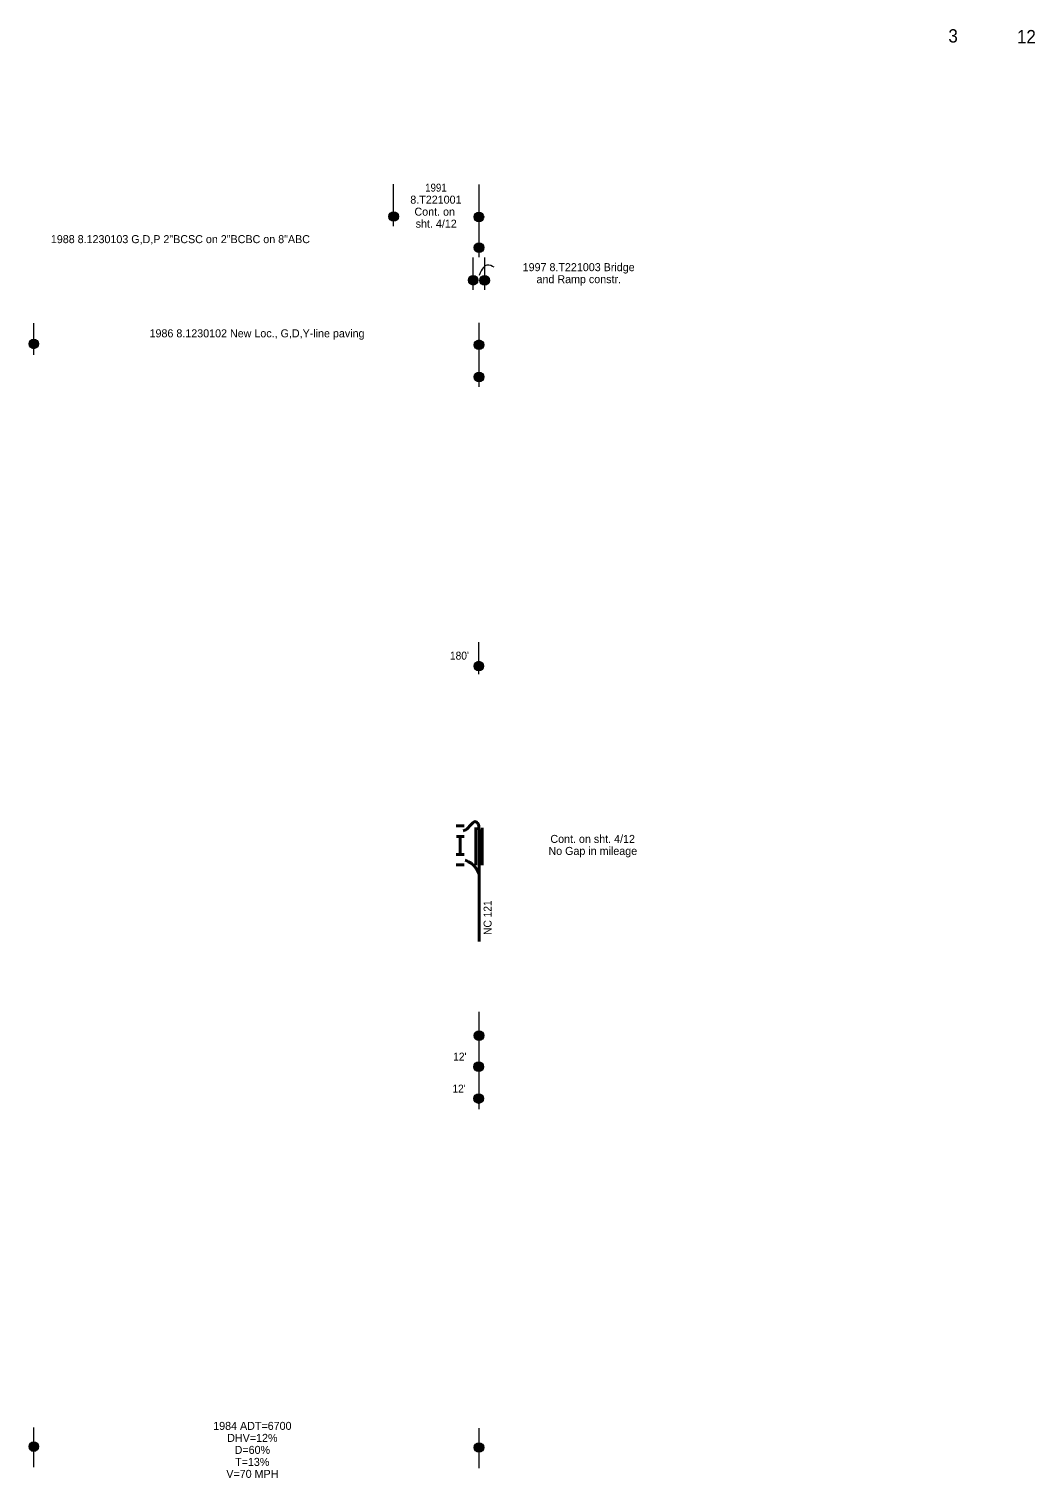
# Model space of a CAD drawing. Extents: x 0.84 to 8.82, y -6.45 to -0.3.
# Drawn here: x 5.05 to 8.82, y -5.73 to -0.3 of the extents above; entities that cross this region are included whole.
import ezdxf
from ezdxf.enums import TextEntityAlignment as Align

# ---------------------------------------------------------------- set-up
doc = ezdxf.new("R2010")
doc.units = 0
doc.header["$LTSCALE"] = 0.012
doc.layers.add('1', color=7, linetype='Continuous', lineweight=13)

msp = doc.modelspace()

# ---------------------------------------------------------------- hatches: boundary and pattern name
at = {"layer": '1'}
for points in [[(6.43128, -1.00007, 1), (6.39545, -1.00007, 1)], [(6.75032, -1.00184, 1), (6.71449, -1.00184, 1)], [(6.75091, -1.11674, 1), (6.71508, -1.11674, 1)], [(6.72881, -1.23904, 1), (6.69298, -1.23904, 1)], [(6.77172, -1.23946, 1), (6.7359, -1.23946, 1)], [(5.08327, -1.47768, 1), (5.04744, -1.47768, 1)], [(6.75059, -1.48091, 1), (6.71476, -1.48091, 1)], [(6.75091, -1.60158, 1), (6.71508, -1.60158, 1)], [(6.75017, -2.68529, 1), (6.71434, -2.68529, 1)], [(6.75091, -4.07034, 1), (6.71508, -4.07034, 1)], [(6.74933, -4.18674, 1), (6.7135, -4.18674, 1)], [(6.74933, -4.30628, 1), (6.7135, -4.30628, 1)], [(5.08327, -5.61068, 1), (5.04744, -5.61068, 1)], [(6.75059, -5.61391, 1), (6.71476, -5.61391, 1)]]:
    msp.add_hatch(color=256, dxfattribs=at).paths.add_polyline_path(points)

# ---------------------------------------------------------------- linework, layer by layer
for p, q in [((6.413, -1.036), (6.413, -0.879)), ((6.733, -1.153), (6.733, -0.88)), ((6.711, -1.275), (6.711, -1.154)), ((6.755, -1.275), (6.755, -1.154)), ((5.066, -1.518), (5.066, -1.4)), ((6.733, -1.638), (6.733, -1.399)), ((6.732, -2.715), (6.732, -2.596)), ((6.733, -4.346), (6.733, -3.981)), ((5.066, -5.688), (5.066, -5.539)), ((6.733, -5.692), (6.733, -5.541))]:
    msp.add_line(p, q, dxfattribs=at)
at = {"layer": '1', "lineweight": 40}
for p, q in [((6.647, -3.284), (6.677, -3.284)), ((6.721, -3.431), (6.721, -3.29)), ((6.733, -3.717), (6.733, -3.304)), ((6.745, -3.432), (6.745, -3.291)), ((6.648, -3.324), (6.677, -3.324)), ((6.662, -3.391), (6.662, -3.324)), ((6.647, -3.391), (6.677, -3.391)), ((6.647, -3.43), (6.677, -3.43))]:
    msp.add_line(p, q, dxfattribs=at)
at = {"layer": '1'}
for centre in [(6.41337, -1.00007), (6.7324, -1.00184), (6.73299, -1.11674), (6.7109, -1.23904), (6.75381, -1.23946), (5.06536, -1.47768), (6.73267, -1.48091), (6.73299, -1.60158), (6.73225, -2.68529), (6.73299, -4.07034), (6.73142, -4.18674), (6.73142, -4.30628), (5.06536, -5.61068), (6.73267, -5.61391)]:
    msp.add_circle(centre, 0.01792, dxfattribs=at)
msp.add_open_spline([(6.789, -1.19), (6.783, -1.186), (6.761, -1.176), (6.744, -1.193), (6.733, -1.221)], degree=3, dxfattribs=at)
at = {"layer": '1', "lineweight": 40}
for points in [[(6.733, -3.304), (6.733, -3.298), (6.732, -3.29), (6.732, -3.278), (6.719, -3.263), (6.702, -3.279), (6.691, -3.294), (6.682, -3.3), (6.674, -3.303)], [(6.733, -3.466), (6.731, -3.459), (6.72, -3.436), (6.7, -3.42), (6.681, -3.413)]]:
    msp.add_open_spline(points, degree=3, dxfattribs=at)

# ---------------------------------------------------------------- texts
at = {"layer": '1'}
for s, height, width, p in [('3', 0.05, 0.95, (8.5085, -0.348)), ('12', 0.05, 0.95, (8.783, -0.351)), ('1991', 0.03, 0.9, (6.5715, -0.907)), ("180'", 0.03, 0.95, (6.6595, -2.661)), ("12'", 0.03, 0.95, (6.661, -4.164)), ("12'", 0.03, 0.95, (6.658, -4.284))]:
    msp.add_text(s, height=height, dxfattribs=dict(at, width=width)).set_placement(p, align=Align.CENTER)
for s, p in [('8.T221001', (6.5715, -0.952)), ('Cont. on ', (6.5725, -0.997)), ('sht. 4/12', (6.5725, -1.042)), ('1988 8.1230103 G,D,P 2"BCSC on 2"BCBC on 8"ABC', (5.6145, -1.1)), ('1997 8.T221003 Bridge', (7.106, -1.205)), ('and Ramp constr.', (7.1065, -1.25)), ('1986 8.1230102 New Loc., G,D,Y-line paving', (5.9015, -1.453)), ('No Gap in mileage', (7.159, -3.393)), ('Cont. on sht. 4/12', (7.1585, -3.348)), ('1984 ADT=6700', (5.884, -5.548)), ('DHV=12%', (5.884, -5.593)), ('D=60%', (5.884, -5.638)), ('V=70 MPH', (5.884, -5.728)), ('T=13%', (5.8835, -5.683))]:
    msp.add_text(s, height=0.03, dxfattribs=at).set_placement(p, align=Align.CENTER)
at = {"layer": '1', "width": 0.95}
msp.add_text('NC 121', height=0.03, rotation=90, dxfattribs=at).set_placement((6.78, -3.628), align=Align.CENTER)

doc.saveas('drawing.dxf')
